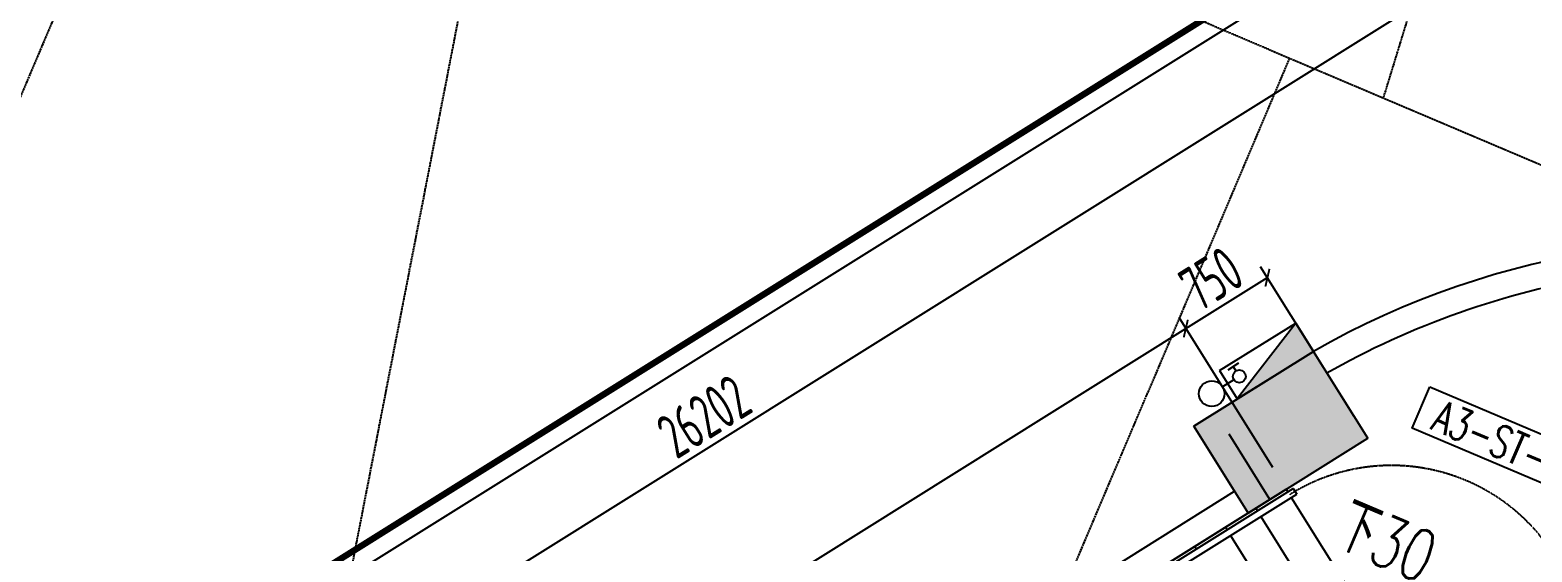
# Model space of a CAD drawing. Extents: x -3523 to 12007717, y -6694179 to 21431.
# Drawn here: x 11923084 to 11934805, y -6416064 to -6411992 of the extents above; entities that cross this region are included whole.
import ezdxf
from ezdxf.enums import TextEntityAlignment as Align
from ezdxf.xclip import XClip

# ---------------------------------------------------------------- set-up
doc = ezdxf.new("R2010")
doc.units = 0
doc.header["$LTSCALE"] = 10
doc.header["$MEASUREMENT"] = 0
doc.header["$XCLIPFRAME"] = 0
for name, pattern in [('A3-RG-axis-100$0$CENTER', [2, 1.25, -0.25, 0.25, -0.25]), ('A3-RI-4F$0$DASH', [0.35, 0.25, -0.1]), ('A3-RV-4F$0$DASH', [0.35, 0.25, -0.1])]:
    doc.linetypes.add(name, pattern=pattern)
for name, color, linetype in [('A3-RB-4F-100$0$A-DIMS-100', 1, 'Continuous'), ('A3-RG-axis-100$0$A-GRID', 1, 'A3-RG-axis-100$0$CENTER'), ('A3-RI-4F$0$A-FLOR', 2, 'Continuous'), ('A3-RI-4F$0$A-STRS-HRAL', 80, 'Continuous'), ('A3-RI-4F$0$A-WALL', 7, 'Continuous'), ('A3-RM-4F$0$$AUDIT_BAD_LAYER1', 7, 'Continuous'), ('A3-RM-4F$0$0P-FE-FH-P', 41, 'A3-RM-4F$0$YJdef_FE-FH_LINE_F'), ('A3-RM-4F$0$0P-FE-FH-V', 141, 'Continuous'), ('A3-RM-4F$0$0P-FE-HY', 141, 'Continuous'), ('A3-RS-1F$0$A-HATH-GRAY', 8, 'Continuous'), ('A3-RS-1F$0$A-WALL', 7, 'Continuous'), ('A3-RV-4F$0$A-STRS', 50, 'Continuous'), ('A3-RV-4F$0$A-STRS-HRAL', 80, 'Continuous'), ('A3-RV-4F$0$A-SYMB-STRS', 1, 'Continuous'), ('A3-SYMB-4F-100$0$A-SYMB', 4, 'Continuous'), ('A3-SYMB-4F-100$0$A-SYMB-NAME', 4, 'Continuous'), ('A3-SYMB-4F-100$0$A-SYMB-NAME-E', 4, 'Continuous'), ('A3-SYMB-4F-100$0$A-SYMB-NUMB-T', 4, 'Continuous'), ('A3-SYMB-4F-100$0$A-SYMB-STRS', 1, 'Continuous')]:
    doc.layers.add(name, color=color, linetype=linetype)
doc.styles.add('A3-RB-4F-100$0$XD2008', font='xd-hzs.shx', dxfattribs={"width": 0.7, "bigfont": 'xd-hztxt.shx'})
doc.styles.add('A3-RM-4F$0$hz1', font='hzs.shx', dxfattribs={"width": 0.75, "bigfont": 'hztxt.shx'})
doc.styles.add('A3-SYMB-4F-100$0$ECADI-TXT', font='simplex.shx', dxfattribs={"bigfont": 'hztxt.shx'})
doc.linetypes.add('A3-RM-4F$0$YJdef_FE-FH_LINE_F', pattern='A,4,-0.2,["F",A3-RM-4F$0$hz1,S=0.2,R=0,X=-0.1,Y=-0.1],-0.1', length=4.3)
doc.dimstyles.new('A3-RB-4F-100$0$XD100$0', dxfattribs={"dimscale": 100, "dimtxt": 3.5, "dimasz": 1, "dimexe": 1, "dimexo": 2, "dimgap": 0.5, "dimtad": 1, "dimdec": 0, "dimdsep": 46, "dimtxsty": 'A3-RB-4F-100$0$XD2008', "dimblk1": 'A3-RB-4F-100$0$_ARCHTICK', "dimblk2": 'A3-RB-4F-100$0$_ARCHTICK', "dimsah": 1, "dimcen": 2.5, "dimclrt": 4, "dimaunit": 1, "dimadec": 0, "dimazin": 0, "dimtfac": 1, "dimtdec": 0, "dimtix": 1, "dimtmove": 0, "dimatfit": 3, "dimfxl": 0, "dimtolj": 1, "dimtzin": 0, "dimarcsym": 0})

# ---------------------------------------------------------------- blocks, each defined once
blk = doc.blocks.new('A3-RI-4F')
at = {"layer": 'A3-RI-4F$0$A-FLOR', "linetype": 'A3-RI-4F$0$DASH', "const_width": 50}
blk.add_lwpolyline([(11907835, -6369053), (11897656, -6393034), (11898128, -6393234, -0.084697), (11913934, -6391267), (11915314, -6394764, -0.031408), (11917937, -6393922), (11918379, -6395667), (11918416, -6395812, -0.137995), (11924070, -6395803), (11938273, -6400393, -0.63707), (11939156, -6407589), (11916413, -6421801), (11915153, -6424770), (11915014, -6425097), (11914547, -6426197), (11920044, -6428530), (11921412, -6425308), (11977075, -6448936), (11985124, -6429973), (11973295, -6424952), (11972792, -6425445)], format="xyb", dxfattribs=at)
at = {"layer": 'A3-RI-4F$0$A-STRS-HRAL'}
for p, q in [((11921124, -6418857), (11939156, -6407589)), ((11917016, -6421601), (11939236, -6407717))]:
    blk.add_line(p, q, dxfattribs=at)
at = {"layer": 'A3-RI-4F$0$A-WALL'}
for p, q in [((11932167, -6415082), (11933100, -6414499)), ((11932485, -6415590), (11932167, -6415082)), ((11932761, -6415654), (11932443, -6415145)), ((11925332, -6420296), (11932761, -6415654)), ((11925395, -6420020), (11932485, -6415590))]:
    blk.add_line(p, q, dxfattribs=at)
for radius, start in [(6600, 77.148), (6400, 99.1674)]:
    blk.add_arc((11936366, -6420234), radius, start, 119.6615, dxfattribs=at)
blk = doc.blocks.new('A3-RG-axis-100')
at = {"layer": 'A3-RG-axis-100$0$A-GRID'}
for p, q in [((11929900.5, -6394045), (11924823, -6420142.4)), ((11938459.9, -6396826.1), (11933644.8, -6412521.6)), ((11907163.4, -6401280.8), (11992184.7, -6437370.3)), ((11924628.9, -6408694.5), (11906537.9, -6451314.1)), ((11932913.4, -6412211.1), (11914822.5, -6454830.7))]:
    blk.add_line(p, q, dxfattribs=at)
blk = doc.blocks.new('A3-SYMB-4F-100$0$ECADI-TAG-NAME')
at = {"layer": 'A3-SYMB-4F-100$0$A-SYMB-NAME', "style": 'A3-SYMB-4F-100$0$ECADI-TXT', "width": 0.7}
blk.add_attdef('CHINESENAME', (1.86, 1.53), '', height=4, dxfattribs=at)
at = {"layer": 'A3-SYMB-4F-100$0$A-SYMB-NAME-E', "style": 'A3-SYMB-4F-100$0$ECADI-TXT', "width": 0.7}
blk.add_attdef('ENGLISHLOW', (2.18, 6.96), '', height=2.5, dxfattribs=at)
blk = doc.blocks.new('A3-SYMB-4F-100$0$ECADI-TAG-CODE')
at = {"layer": 'A3-SYMB-4F-100$0$A-SYMB-NUMB-T', "color": 1}
blk.add_lwpolyline([(0, 3.5), (15, 3.5), (15, 0), (0, 0)], close=True, dxfattribs=at)
at = {"layer": 'A3-SYMB-4F-100$0$A-SYMB-NUMB-T', "style": 'A3-SYMB-4F-100$0$ECADI-TXT', "width": 0.7}
blk.add_attdef('CODE', text='', height=2.5, dxfattribs=at).set_placement((7.5, 1.75), align=Align.MIDDLE_CENTER)
blk = doc.blocks.new('A3-SYMB-4F-100')
at = {"layer": 'A3-SYMB-4F-100$0$A-SYMB', "xscale": 100.0000000100172, "yscale": 100.0000000002328, "zscale": 100, "rotation": 337}
blk.add_blockref('A3-SYMB-4F-100$0$ECADI-TAG-CODE', (11933871, -6415098), dxfattribs=at).add_auto_attribs({'CODE': 'A3-ST-06'})
at = {"layer": 'A3-SYMB-4F-100$0$A-SYMB-STRS'}
ref = blk.add_blockref('A3-SYMB-4F-100$0$ECADI-TAG-NAME', (11933015, -6416085), dxfattribs=dict(at, xscale=100, yscale=100, rotation=337))
ref.add_attrib('CHINESENAME', '下30', (11933246, -6416017), dxfattribs={"height": 400, "rotation": 337, "style": 'A3-SYMB-4F-100$0$ECADI-TXT', "width": 0.7})
blk = doc.blocks.new('*U3226')
at = {"layer": 'A3-RM-4F$0$$AUDIT_BAD_LAYER1', "extrusion": (0, 0, -1)}
blk.add_hatch(color=256, dxfattribs=at).paths.add_polyline_path([(-260, 700), (0, 0), (0, 700)])
for p, q in [((260, 700), (0, 700)), ((0, 0), (0, 700)), ((260, 700), (0, 0)), ((260, 0), (260, 700)), ((231, 156, 0), (231, 56, 0)), ((260, 0), (0, 0)), ((231, 106, 0), (191, 106, 0))]:
    blk.add_line(p, q, dxfattribs=at)
blk.add_circle((-141, 106, 0), 50, dxfattribs=at)
blk = doc.blocks.new('A3-RM-4F')
at = {"layer": 'A3-RM-4F$0$0P-FE-FH-P'}
blk.add_line((11932479, -6414721, 0), (11932391, -6414776, 0), dxfattribs=at)
at = {"layer": 'A3-RM-4F$0$0P-FE-FH-V'}
blk.add_circle((11932306, -6414829), 100, dxfattribs=at)
at = {"layer": 'A3-RM-4F$0$0P-FE-HY', "xscale": -1, "rotation": 301.9996229485193}
blk.add_blockref('*U3226', (11932506, -6414870), dxfattribs=at)
blk = doc.blocks.new('A3-RB-4F-100$0$_ARCHTICK')
at = {"color": 0, "linetype": 'ByBlock', "const_width": 0.15}
blk.add_lwpolyline([(-0.5, -0.5), (0.5, 0.5)], dxfattribs=at)
blk = doc.blocks.new('*D2897')
at = {"layer": 'A3-RB-4F-100$0$A-DIMS-100', "color": 0, "lineweight": -2}
for p, q in [((11933418, -6415007), (11932688, -6413839)), ((11932104, -6414321), (11932741, -6413924)), ((11932782, -6415405), (11932051, -6414236))]:
    blk.add_line(p, q, dxfattribs=at)
at = {"layer": 'Defpoints', "color": 0}
for p in [(11932741, -6413924), (11933524, -6415177), (11932888, -6415574)]:
    blk.add_point(p, dxfattribs=at)
at = {"layer": 'A3-RB-4F-100$0$A-DIMS-100', "color": 0, "lineweight": -2, "xscale": 100, "yscale": 100, "zscale": 100}
for p, rotation in [((11932741, -6413924), 31.99999999994819), ((11932104, -6414321), 211.9999999999482)]:
    blk.add_blockref('A3-RB-4F-100$0$_ARCHTICK', p, dxfattribs=dict(at, rotation=rotation))
at = {"layer": 'A3-RB-4F-100$0$A-DIMS-100', "color": 4, "insert": (11932303, -6413932), "char_height": 350, "attachment_point": 5, "rotation": 32, "style": 'A3-RB-4F-100$0$XD2008'}
blk.add_mtext('\\A1;750', dxfattribs=at)
blk = doc.blocks.new('*D2915')
at = {"layer": 'A3-RB-4F-100$0$A-DIMS-100', "color": 0, "lineweight": -2}
for p, q in [((11932782, -6415405), (11932051, -6414236)), ((11924438, -6419112), (11932104, -6414321)), ((11925115, -6420195), (11924385, -6419027))]:
    blk.add_line(p, q, dxfattribs=at)
at = {"layer": 'Defpoints', "color": 0}
for p in [(11932104, -6414321), (11932888, -6415574), (11925221, -6420365)]:
    blk.add_point(p, dxfattribs=at)
at = {"layer": 'A3-RB-4F-100$0$A-DIMS-100', "color": 0, "lineweight": -2, "xscale": 100, "yscale": 100, "zscale": 100}
for p, rotation in [((11932104, -6414321), 31.99996788078337), ((11924438, -6419112), 211.9999678807833)]:
    blk.add_blockref('A3-RB-4F-100$0$_ARCHTICK', p, dxfattribs=dict(at, rotation=rotation))
at = {"layer": 'A3-RB-4F-100$0$A-DIMS-100', "color": 4, "insert": (11928152, -6416525), "char_height": 350, "attachment_point": 5, "rotation": 32, "style": 'A3-RB-4F-100$0$XD2008'}
blk.add_mtext('\\A1;9040', dxfattribs=at)
blk = doc.blocks.new('*D3117')
at = {"layer": 'A3-RB-4F-100$0$A-DIMS-100', "color": 0, "lineweight": -2}
for p, q in [((11939342, -6407886), (11939625, -6408339)), ((11917352, -6422139), (11939572, -6408254)), ((11917122, -6421771), (11917405, -6422224))]:
    blk.add_line(p, q, dxfattribs=at)
at = {"layer": 'Defpoints', "color": 0}
for p in [(11939236, -6407717), (11939572, -6408254), (11917016, -6421601)]:
    blk.add_point(p, dxfattribs=at)
at = {"layer": 'A3-RB-4F-100$0$A-DIMS-100', "color": 0, "lineweight": -2, "xscale": 100, "yscale": 100, "zscale": 100}
for p, rotation in [((11939572, -6408254), 31.99978128126922), ((11917352, -6422139), 211.9997812812692)]:
    blk.add_blockref('A3-RB-4F-100$0$_ARCHTICK', p, dxfattribs=dict(at, rotation=rotation))
at = {"layer": 'A3-RB-4F-100$0$A-DIMS-100', "color": 4, "insert": (11928343, -6415006), "char_height": 350, "attachment_point": 5, "rotation": 31.9998, "style": 'A3-RB-4F-100$0$XD2008'}
blk.add_mtext('\\A1;26202', dxfattribs=at)
blk = doc.blocks.new('A3-RV-4F')
at = {"layer": 'A3-RV-4F$0$A-STRS'}
for points in [[(11926598, -6419505), (11932888, -6415574), (11932901, -6415596)], [(11932927, -6415638), (11933696, -6416868)], [(11932650, -6415723), (11932663, -6415744)], [(11932413, -6415871), (11932426, -6415892)], [(11932690, -6415786), (11933458, -6417016)], [(11932453, -6415935), (11933221, -6417165)], [(11932175, -6416020), (11932189, -6416041)]]:
    blk.add_lwpolyline(points, dxfattribs=at)
at = {"layer": 'A3-RV-4F$0$A-STRS-HRAL'}
for points in [[(11926622, -6419519), (11932943, -6415569), (11932970, -6415612)], [(11926669, -6419549), (11932970, -6415612)]]:
    blk.add_lwpolyline(points, dxfattribs=at)
at = {"layer": 'A3-RV-4F$0$A-SYMB-STRS', "linetype": 'A3-RV-4F$0$DASH'}
blk.add_lwpolyline([(11932914, -6415617, -0.415244), (11934984, -6416099), (11935137, -6416344, -0.415244), (11934663, -6418415)], format="xyb", dxfattribs=at)
blk = doc.blocks.new('A3-RS-1F')
at = {"layer": 'A3-RS-1F$0$A-HATH-GRAY'}
blk.add_hatch(color=256, dxfattribs=at).paths.add_polyline_path([(11932167, -6415082), (11932591, -6415760), (11933524, -6415177), (11933100, -6414499)])
at = {"layer": 'A3-RS-1F$0$A-WALL'}
blk.add_3dface([(11932167, -6415082), (11932591, -6415760), (11933524, -6415177), (11933100, -6414499)], dxfattribs=at)
blk = doc.blocks.new('A3-RB-4F-100')
at = {"layer": 'A3-RB-4F-100$0$A-DIMS-100'}
for p1, p2, distance, picture, middle in [((11917015.6, -6421601.1), (11939235.8, -6407716.5), -634.1, '*D3117', (11928342.5, -6415005.8)), ((11925221.3, -6420365), (11932887.7, -6415574.5), 1478, '*D2915', (11928152.1, -6416525.5))]:
    dim = blk.add_aligned_dim(p1=p1, p2=p2, distance=distance, dimstyle='A3-RB-4F-100$0$XD100$0', override={"dimasz": 1, "dimadec": 3}, dxfattribs=at)
    dim.commit()
    dim.dimension.update_dxf_attribs({"geometry": picture, "text_midpoint": middle})
dim = blk.add_linear_dim(base=(11932740.5, -6413923.6), p1=(11932887.7, -6415574.5), p2=(11933523.8, -6415177), angle=32, dimstyle='A3-RB-4F-100$0$XD100$0', override={"dimasz": 1, "dimadec": 3}, dxfattribs=at)
dim.commit()
dim.dimension.update_dxf_attribs({"geometry": '*D2897', "text_midpoint": (11932303.3, -6413931.5)})

msp = doc.modelspace()

# ---------------------------------------------------------------- block references
for name in ['A3-RB-4F-100', 'A3-RI-4F', 'A3-RG-axis-100', 'A3-SYMB-4F-100', 'A3-RM-4F', 'A3-RV-4F']:
    msp.add_blockref(name, (0, 0))
ref = msp.add_blockref('A3-RS-1F', (0, 0))
XClip(ref).set_block_clipping_path([(11871425.4322899505, -6415321.6611522771), (11906602.3863900397, -6425223.3304480491), (11927660.6718041506, -6433885.5894491719), (11979180.2172092292, -6452870.0973187089), (12006666.0703704003, -6383055.1873073513), (11899640.5729718395, -6357118.50795958), (11882000.8699817006, -6406957.6178313009)])

doc.saveas('drawing.dxf')
